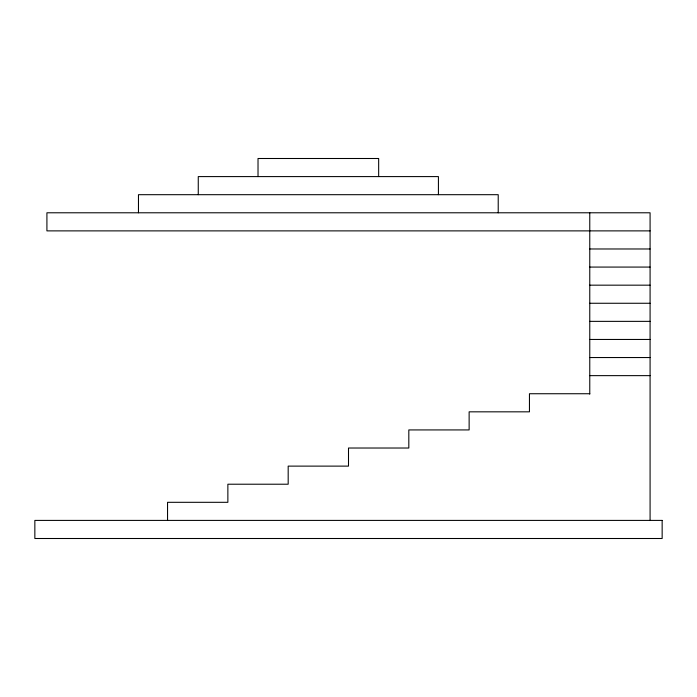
<?xml version="1.0" encoding="UTF-8"?>
<svg xmlns="http://www.w3.org/2000/svg" width="697" height="697" viewBox="0 0 697 697"><rect width="100%" height="100%" fill="white"/><g stroke="black" fill="none" stroke-linecap="round" stroke-linejoin="round"><path stroke-width="1.05" d="M650.083 230.881L46.917 230.881L46.917 212.785L650.083 212.785L650.083 520.406M589.767 248.977L650.083 248.977M589.767 267.073L650.083 267.073M589.767 285.169L650.083 285.169M589.767 303.265L650.083 303.265M589.767 321.361L650.083 321.361M589.767 339.456L650.083 339.456M589.767 357.544L650.083 357.544M589.767 375.639L650.083 375.639M589.767 393.735L529.45 393.735L529.45 411.831L469.133 411.831L469.133 429.927L408.817 429.927L408.817 448.023L348.5 448.023L348.5 466.119L288.183 466.119L288.183 484.215L227.867 484.215L227.867 502.31L167.55 502.31L167.55 520.406M589.767 212.785L589.767 394.145M498.216 212.785L498.216 194.69L138.468 194.69L138.468 212.785M438.422 194.69L438.422 176.594L198.262 176.594L198.262 194.69M378.663 176.594L378.663 158.498L258.021 158.498L258.021 176.594M662.15 520.406L34.85 520.406L34.85 538.502L662.15 538.502L662.15 520.406"/></g></svg>
